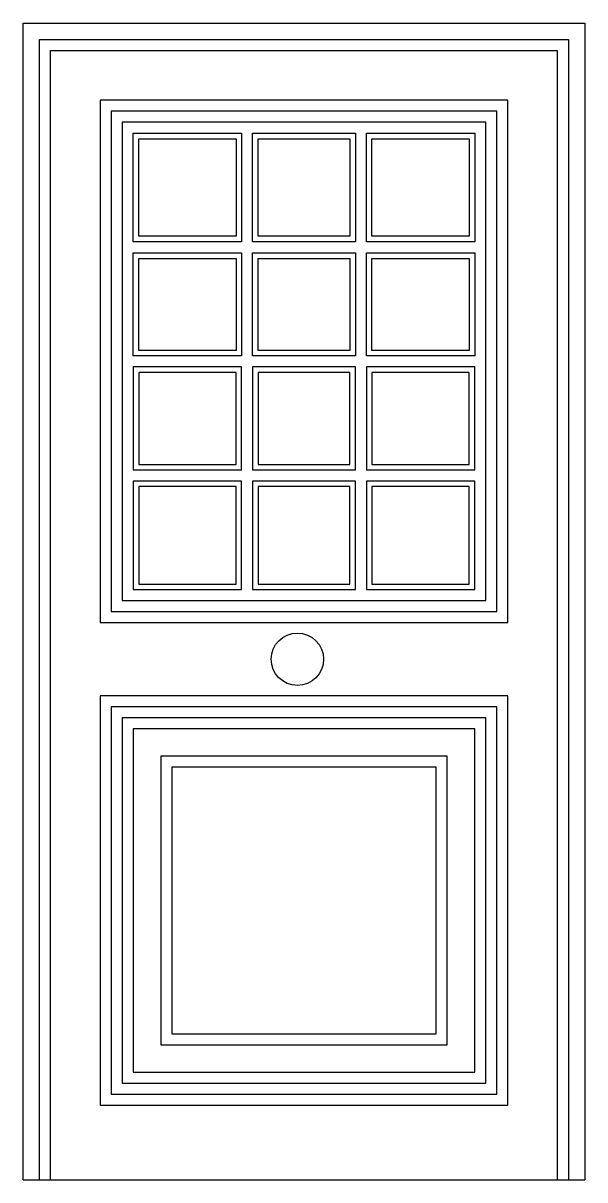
# Model space of a CAD drawing. Header units: millimetres. Extents: x -4 to 1016, y 1 to 2101.
import ezdxf

# ---------------------------------------------------------------- set-up
doc = ezdxf.new("R2010")
doc.units = ezdxf.units.MM
doc.layers.add('ceco.net 281', color=7, linetype='Continuous', plot=False)

msp = doc.modelspace()

# ---------------------------------------------------------------- linework, layer by layer
at = {"layer": 'ceco.net 281'}
msp.add_line((-3.9, 0.7), (1016.1, 0.7), dxfattribs=at)
at = {"layer": 'ceco.net 281', "linetype": 'ByBlock'}
msp.add_line((46.1, 0.7), (966.1, 0.7), dxfattribs=at)
for points in [[(-3.9, 0.7), (-3.9, 2100.7), (1016.1, 2100.7), (1016.1, 0.7)], [(26.1, 0.7), (26.1, 2070.7), (986.1, 2070.7), (986.1, 0.7)], [(46.1, 0.7), (46.1, 2050.7), (966.1, 2050.7), (966.1, 0.7)]]:
    msp.add_lwpolyline(points, dxfattribs=at)
for points in [[(136.1, 1012.4), (876.1, 1012.4), (876.1, 1960.7), (136.1, 1960.7)], [(156.1, 1032.4), (856.1, 1032.4), (856.1, 1940.7), (156.1, 1940.7)], [(176.1, 1052.4), (836.1, 1052.4), (836.1, 1920.7), (176.1, 1920.7)], [(136.1, 136), (876.1, 136), (876.1, 879.6), (136.1, 879.6)], [(156.1, 156), (856.1, 156), (856.1, 859.6), (156.1, 859.6)], [(176.1, 176), (836.1, 176), (836.1, 839.6), (176.1, 839.6)], [(196.1, 196), (816.1, 196), (816.1, 819.6), (196.1, 819.6)], [(246.1, 246), (766.1, 246), (766.1, 769.6), (246.1, 769.6)], [(266.1, 266), (746.1, 266), (746.1, 749.6), (266.1, 749.6)]]:
    msp.add_lwpolyline(points, close=True, dxfattribs=at)
at = {"layer": 'ceco.net 281'}
for points in [[(196.1, 1900.7), (392.8, 1900.7), (392.8, 1703.6), (196.1, 1703.6)], [(206.1, 1890.7), (382.8, 1890.7), (382.8, 1713.6), (206.1, 1713.6)], [(412.8, 1900.7), (599.5, 1900.7), (599.5, 1703.6), (412.8, 1703.6)], [(422.8, 1890.7), (589.5, 1890.7), (589.5, 1713.6), (422.8, 1713.6)], [(619.5, 1900.7), (816.1, 1900.7), (816.1, 1703.6), (619.5, 1703.6)], [(629.5, 1890.7), (806.1, 1890.7), (806.1, 1713.6), (629.5, 1713.6)], [(196.1, 1683.6), (392.8, 1683.6), (392.8, 1496.5), (196.1, 1496.5)], [(412.8, 1683.6), (599.5, 1683.6), (599.5, 1496.5), (412.8, 1496.5)], [(619.5, 1683.6), (816.1, 1683.6), (816.1, 1496.5), (619.5, 1496.5)], [(206.1, 1673.6), (382.8, 1673.6), (382.8, 1506.5), (206.1, 1506.5)], [(422.8, 1673.6), (589.5, 1673.6), (589.5, 1506.5), (422.8, 1506.5)], [(629.5, 1673.6), (806.1, 1673.6), (806.1, 1506.5), (629.5, 1506.5)], [(196.1, 1289.4), (392.8, 1289.4), (392.8, 1476.5), (196.1, 1476.5)], [(412.8, 1289.4), (599.5, 1289.4), (599.5, 1476.5), (412.8, 1476.5)], [(619.5, 1289.4), (816.1, 1289.4), (816.1, 1476.5), (619.5, 1476.5)], [(206.1, 1299.4), (382.8, 1299.4), (382.8, 1466.5), (206.1, 1466.5)], [(422.8, 1299.4), (589.5, 1299.4), (589.5, 1466.5), (422.8, 1466.5)], [(629.5, 1299.4), (806.1, 1299.4), (806.1, 1466.5), (629.5, 1466.5)], [(196.1, 1072.4), (392.8, 1072.4), (392.8, 1269.4), (196.1, 1269.4)], [(412.8, 1072.4), (599.5, 1072.4), (599.5, 1269.4), (412.8, 1269.4)], [(619.5, 1072.4), (816.1, 1072.4), (816.1, 1269.4), (619.5, 1269.4)], [(206.1, 1082.4), (382.8, 1082.4), (382.8, 1259.4), (206.1, 1259.4)], [(422.8, 1082.4), (589.5, 1082.4), (589.5, 1259.4), (422.8, 1259.4)], [(629.5, 1082.4), (806.1, 1082.4), (806.1, 1259.4), (629.5, 1259.4)]]:
    msp.add_lwpolyline(points, close=True, dxfattribs=at)
at = {"layer": 'ceco.net 281', "linetype": 'ByBlock'}
msp.add_circle((494.1, 945.8), 47.6, dxfattribs=at)

doc.saveas('drawing.dxf')
